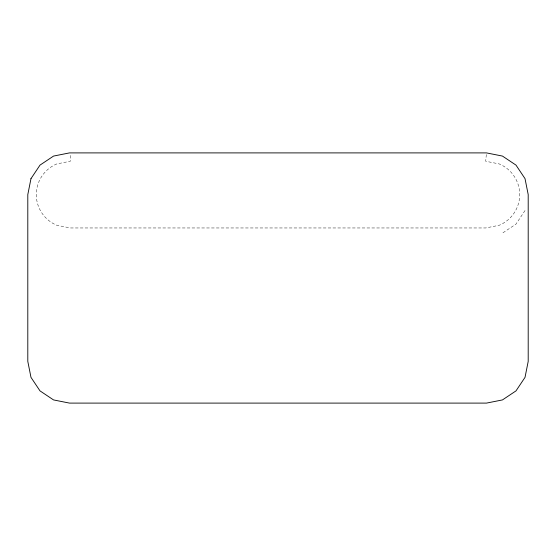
<?xml version="1.0" encoding="UTF-8"?>
<svg xmlns="http://www.w3.org/2000/svg" width="556" height="556" viewBox="0 0 556 556"><rect width="100%" height="100%" fill="white"/><g stroke="black" fill="none" stroke-linecap="round" stroke-linejoin="round"><path stroke-width="0.42" stroke-dasharray="2.78 2.08" d="M486.333 154.568L485.68 161.24L499.205 163.93A33.193 33.193 0 0 1 499.205 225.27L485.68 227.96L70.32 227.96L56.795 225.27A33.193 33.193 0 0 1 56.795 163.93L70.32 161.24L70.32 154.568M525.024 210.557L515.989 224.089L502.457 233.124"/><path stroke-width="0.83" d="M30.976 178.643L27.8 194.6L27.8 361.4L30.976 377.357L40.011 390.889L53.543 399.924L69.5 403.1L486.5 403.1L502.457 399.924L515.989 390.889L525.024 377.357L528.2 361.4L528.2 194.6L525.024 178.643L515.989 165.111L502.457 156.076L486.5 152.9L69.5 152.9L53.543 156.076L40.011 165.111L30.976 178.643"/></g></svg>
